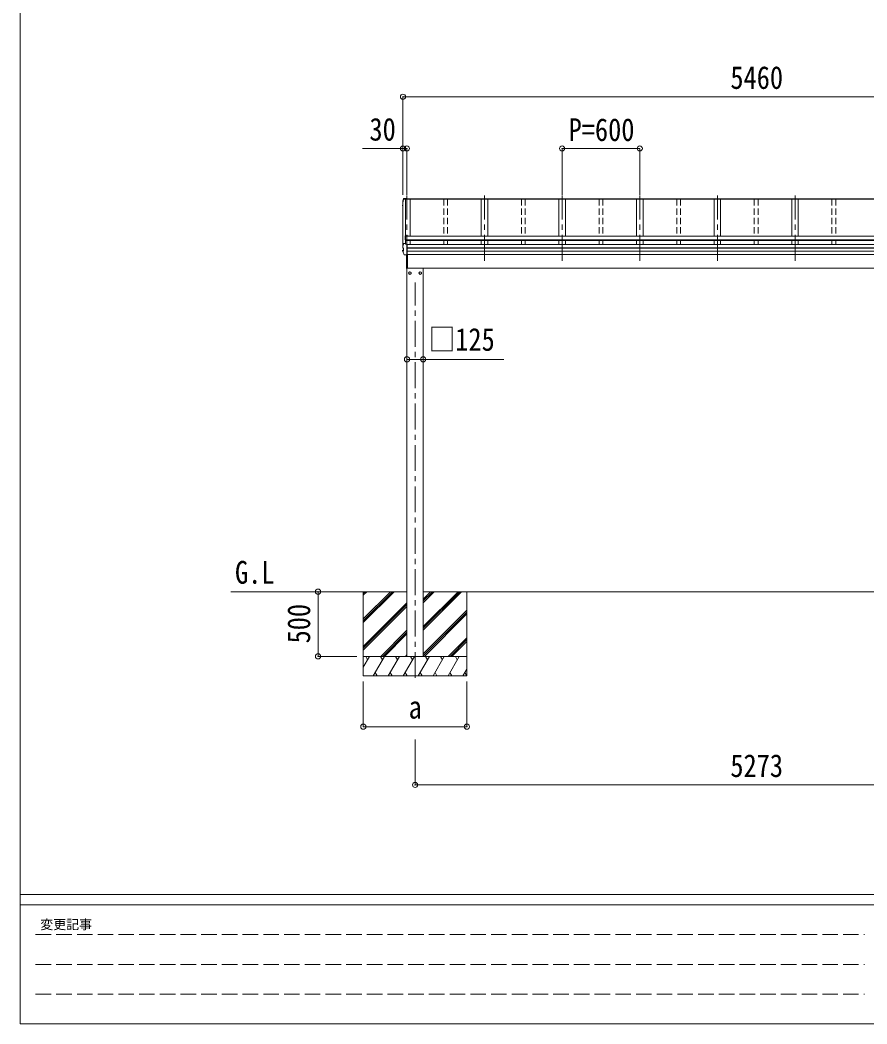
# Model space of a CAD drawing. Units: millimetres at full size, sheet at 1:40. Extents: x -11243 to 11243, y -7760 to 7760.
# Drawn here: x -11243 to -4699, y -7760 to 0 of the extents above; entities that cross this region are included whole.
import ezdxf
from ezdxf.enums import TextEntityAlignment as Align

# ---------------------------------------------------------------- set-up
doc = ezdxf.new("R2010")
doc.units = ezdxf.units.MM
doc.header["$LTSCALE"] = 40
doc.header["$PDMODE"] = 32
doc.header["$PDSIZE"] = 40
for name, pattern in [('CHAIN1', [8, 5, -1, 1, -1]), ('DASHED1', [1.8, 1.2, -0.6]), ('DASHED3', [4, 3, -1])]:
    doc.linetypes.add(name, pattern=pattern)
for name, color, linetype, lineweight in [('0-3_ELV2', 7, 'Continuous', 9), ('0-6_OTH_LINE', 6, 'Continuous', 9), ('F-0_240', 7, 'Continuous', 9)]:
    doc.layers.add(name, color=color, linetype=linetype, lineweight=lineweight)
doc.styles.add('ＭＳ ゴシック', font='')
doc.styles.get('ＭＳ ゴシック').set_extended_font_data('MS Gothic')

msp = doc.modelspace()

# ---------------------------------------------------------------- linework, layer by layer
at = {"layer": '0-3_ELV2', "color": 6}
for p, q in [((-8283.82, -592.75), (-8283.82, -1351.75)), ((-8283.82, -992.75), (-8597.16, -992.75)), ((-8283.82, -992.75), (-8283.82, -1351.75)), ((-8253.82, -992.75), (-8253.82, -1351.75)), ((-6453.82, -992.75), (-7053.82, -992.75)), ((-7053.82, -992.75), (-7053.82, -1351.75)), ((-6453.82, -992.75), (-6453.82, -1351.75)), ((-8127.82, -2622.58), (-8252.82, -2622.58)), ((-8127.82, -2622.58), (-7504.35, -2622.58)), ((-8940.32, -4418.59), (-8641.32, -4418.59)), ((-8940.32, -4918.59), (-8641.32, -4918.59)), ((-8590.32, -5462.13), (-8590.32, -5113.13)), ((-8190.32, -5912.13), (-8190.32, -5562.13))]:
    msp.add_line(p, q, dxfattribs=at)
at = {"layer": '0-3_ELV2', "color": 4}
for p, q in [((-8278.68, -1380.95), (-8278.56, -1380.65)), ((-8278.56, -1380.65), (-8278.39, -1380.39)), ((-8278.39, -1380.39), (-8278.17, -1380.16)), ((-8278.17, -1380.16), (-8277.92, -1379.98)), ((-8277.92, -1379.98), (-8277.64, -1379.85)), ((-8277.64, -1379.85), (-8277.37, -1379.77)), ((-8277.37, -1379.77), (-8277.14, -1379.73)), ((-8228.82, -1384.94), (-8277.26, -1384.94)), ((-8277.14, -1379.73), (-8276.91, -1379.71)), ((-8276.91, -1379.71), (-8276.65, -1379.69)), ((-8276.65, -1379.69), (-8276.37, -1379.68)), ((-8276.37, -1379.68), (-8276.06, -1379.67)), ((-8276.06, -1379.67), (-8275.74, -1379.67)), ((-8275.82, -1379.67), (-8275.82, -1379.67)), ((-8275.82, -1379.68), (-8275.82, -1379.67)), ((-8275.82, -1379.67), (-8250.82, -1379.67)), ((-8250.82, -1382.2), (-8265.02, -1382.2)), ((-8264.79, -1384.79), (-8264.79, -1384.44)), ((-8264.72, -1384.94), (-8264.72, -1728.27)), ((-8253.82, -1384.69), (-8264.64, -1384.69)), ((-8264.12, -1384.94), (-8264.12, -1732.22)), ((-8253.82, -1383.7), (-8253.82, -1384.7)), ((-8250.82, -1383.7), (-8253.82, -1383.7)), ((-2853.82, -1384.03), (-8253.82, -1384.03)), ((-2853.82, -1384.93), (-8253.82, -1384.93)), ((-8250.82, -1384.03), (-8250.82, -1379.67)), ((-2856.82, -1381.75), (-8250.82, -1381.75)), ((-8228.82, -1384.85), (-8228.82, -1669.11)), ((-7678.82, -1384.85), (-7678.82, -1669.11)), ((-7628.82, -1384.85), (-7628.82, -1669.11)), ((-7078.77, -1384.85), (-7078.77, -1669.11)), ((-7028.77, -1384.85), (-7028.77, -1669.11)), ((-6478.82, -1384.85), (-6478.82, -1669.11)), ((-6428.82, -1384.85), (-6428.82, -1669.11)), ((-5878.82, -1384.85), (-5878.82, -1669.11)), ((-5828.82, -1384.85), (-5828.82, -1669.11)), ((-5278.82, -1384.85), (-5278.82, -1669.11)), ((-5228.82, -1384.85), (-5228.82, -1669.11)), ((-8286.24, -1436.64), (-8286.24, -1432.57)), ((-8284.74, -1440.6), (-8286.15, -1437.11)), ((-8286.13, -1407.5), (-8286.14, -1407.55)), ((-8286.14, -1411.6), (-8286.14, -1407.55)), ((-8286.1, -1407.24), (-8286.13, -1407.5)), ((-8283.82, -1435.1), (-8285.19, -1435.36)), ((-8285.08, -1412.88), (-8283.82, -1413.12)), ((-8283.82, -1442.84), (-8284.74, -1440.6)), ((-8284.66, -1431.11), (-8284.65, -1431.11)), ((-8283.82, -1436.62), (-8284.66, -1436.79)), ((-8283.82, -1431.01), (-8284.65, -1431.11)), ((-8283.82, -1411.6), (-8284.59, -1411.45)), ((-8283.82, -1411.25), (-8284.51, -1411.12)), ((-8283.82, -1408.3), (-8283.82, -1745.08)), ((-8265.92, -1669.08), (-8265.92, -1698.54)), ((-8263.92, -1698.54), (-8265.92, -1698.54)), ((-8243.92, -1667.08), (-8263.92, -1667.08)), ((-8243.92, -1668.61), (-8263.92, -1668.61)), ((-8263.92, -1703.13), (-8263.92, -1668.61)), ((-2843.72, -1669.24), (-8263.92, -1669.24)), ((-2843.72, -1698.27), (-8263.92, -1698.27)), ((-2843.72, -1700.02), (-8263.92, -1700.02)), ((-2843.72, -1703.13), (-8263.92, -1703.13)), ((-8243.92, -1667.08), (-8243.92, -1669.24)), ((-8228.82, -1701.09), (-8228.82, -1734.76)), ((-7678.82, -1703.13), (-7678.82, -1734.76)), ((-7628.82, -1703.13), (-7628.82, -1734.76)), ((-7078.77, -1703.13), (-7078.77, -1734.76)), ((-7028.77, -1703.13), (-7028.77, -1734.76)), ((-6478.82, -1703.13), (-6478.82, -1734.76)), ((-6428.82, -1703.13), (-6428.82, -1734.76)), ((-5878.82, -1703.13), (-5878.82, -1734.76)), ((-5828.82, -1703.13), (-5828.82, -1734.76)), ((-5278.82, -1703.13), (-5278.82, -1734.76)), ((-5228.82, -1703.13), (-5228.82, -1734.76)), ((-8286.24, -1786.69), (-8286.24, -1779.3)), ((-8286.13, -1754.21), (-8286.14, -1754.26)), ((-8286.14, -1761.65), (-8286.14, -1754.26)), ((-8286.1, -1753.95), (-8286.13, -1754.21)), ((-8286.13, -1761.6), (-8286.1, -1761.34)), ((-8286.13, -1761.69), (-8286.13, -1761.6)), ((-8286.07, -1762.07), (-8286.12, -1761.69)), ((-8285.89, -1762.42), (-8286.07, -1762.07)), ((-8285.62, -1762.69), (-8285.89, -1762.42)), ((-8285.35, -1762.86), (-8285.62, -1762.69)), ((-8285.11, -1762.96), (-8285.35, -1762.86)), ((-8285.31, -1761.77), (-8285.26, -1761.45)), ((-8285.3, -1762.1), (-8285.31, -1761.77)), ((-8285.23, -1762.41), (-8285.3, -1762.1)), ((-8285.11, -1762.68), (-8285.23, -1762.41)), ((-8285.19, -1778.02), (-8279.23, -1776.87)), ((-8284.94, -1762.9), (-8285.11, -1762.68)), ((-8284.87, -1763.03), (-8285.11, -1762.96)), ((-8284.74, -1763.05), (-8284.94, -1762.9)), ((-8284.59, -1763.11), (-8284.87, -1763.03)), ((-8284.51, -1763.12), (-8284.74, -1763.05)), ((-8284.65, -1785.41), (-8278.25, -1783.71)), ((-8278.25, -1763.89), (-8284.51, -1763.12)), ((-8284.51, -1763.12), (-8284.51, -1763.12)), ((-8278.84, -1763.91), (-8278.87, -1763.82)), ((-8278.82, -1764.03), (-8278.84, -1763.91)), ((-8278.82, -1764.03), (-8278.82, -1783.24)), ((-8278.25, -1763.89), (-8278.17, -1763.92)), ((-8278.25, -1763.89), (-8278.25, -1763.89)), ((-8278.25, -1783.71), (-8278.17, -1783.67)), ((-8278.25, -1783.71), (-8278.25, -1783.71)), ((-8278.17, -1763.92), (-8278.1, -1763.97)), ((-8278.17, -1783.67), (-8278.1, -1783.61)), ((-8278.1, -1763.97), (-8278.03, -1764.05)), ((-8278.1, -1783.61), (-8278.03, -1783.53)), ((-8278.03, -1764.05), (-8277.99, -1764.14)), ((-8278.03, -1783.53), (-8277.99, -1783.43)), ((-8277.99, -1764.14), (-8277.96, -1764.25)), ((-8277.99, -1783.43), (-8277.96, -1783.31)), ((-8277.96, -1764.25), (-8277.95, -1764.37)), ((-8277.96, -1783.31), (-8277.95, -1783.19)), ((-8277.07, -1725.95), (-8265.02, -1725.95)), ((-8264.79, -1727.45), (-8265.02, -1725.95)), ((-8265.02, -1732.58), (-8265.02, -1725.95)), ((-8250.82, -1732.58), (-8265.02, -1732.58)), ((-8264.79, -1727.45), (-8264.79, -1727.79)), ((-8264.07, -1732.58), (-8264.79, -1727.79)), ((-8264.64, -1732.58), (-8264.64, -1728.9)), ((-8264.08, -1732.58), (-8264.64, -1728.9)), ((-8250.82, -1814.99), (-8250.82, -1732.58)), ((-2856.82, -1734.76), (-8250.82, -1734.76)), ((-2856.82, -1761.28), (-8250.82, -1761.28)), ((-2856.82, -1762.17), (-8250.82, -1762.17)), ((-8286.24, -1786.85), (-8286.24, -1786.67)), ((-8286.2, -1787.03), (-8286.24, -1786.85)), ((-8286.13, -1787.19), (-8286.2, -1787.03)), ((-8286.15, -1787.17), (-8283.29, -1793.99)), ((-8285.46, -1786.7), (-8285.41, -1786.34)), ((-8285.43, -1787.06), (-8285.46, -1786.7)), ((-8285.34, -1787.39), (-8285.43, -1787.06)), ((-8285.41, -1786.34), (-8285.3, -1786.01)), ((-8285.3, -1786.01), (-8285.12, -1785.73)), ((-8285.12, -1785.73), (-8284.9, -1785.52)), ((-8284.9, -1785.52), (-8284.66, -1785.41)), ((-8284.65, -1785.41), (-8284.66, -1785.41)), ((-8283.29, -1793.99), (-8280.34, -1800.72)), ((-8280.34, -1800.72), (-8277.31, -1807.37)), ((-8277.31, -1807.37), (-8274.18, -1813.93)), ((-8274.02, -1814.22), (-8274.2, -1813.88)), ((-8273.76, -1814.5), (-8274.02, -1814.22)), ((-8273.45, -1814.71), (-8273.76, -1814.5)), ((-8273.12, -1814.85), (-8273.45, -1814.71)), ((-8272.81, -1814.93), (-8273.12, -1814.85)), ((-8272.53, -1814.96), (-8272.81, -1814.93)), ((-8272.22, -1814.98), (-8272.53, -1814.96)), ((-8271.87, -1814.99), (-8272.22, -1814.98)), ((-8271.49, -1814.99), (-8271.87, -1814.99)), ((-8250.82, -1814.99), (-8271.47, -1814.99)), ((-8255.82, -1919.19), (-8255.82, -1814.99)), ((-8255.32, -1919.58), (-8255.32, -1814.99)), ((-2856.82, -1785.39), (-8250.82, -1785.39)), ((-2856.82, -1787.32), (-8250.82, -1787.32)), ((-2856.82, -1812.35), (-8250.82, -1812.35)), ((-8248.82, -1812.35), (-8248.82, -1917.19)), ((-8255.32, -1919.59), (-8255.33, -1919.65)), ((-8255.33, -1919.65), (-8255.33, -1919.68)), ((-8255.33, -1919.68), (-8255.33, -1919.68)), ((-8255.33, -1919.69), (-8255.32, -1919.69)), ((-8255.32, -1919.58), (-8255.32, -1919.59)), ((-8255.32, -1919.69), (-8253.82, -1919.69)), ((-8253.82, -1919.69), (-8253.82, -1917.19)), ((-8253.82, -1917.19), (-8248.82, -1917.19)), ((-2973.12, -1918.59), (-8253.82, -1918.59)), ((-8252.82, -1918.59), (-8252.82, -4918.59)), ((-8127.82, -4918.59), (-8127.82, -1918.59)), ((-8230.32, -1945.77), (-8238.82, -1950.68)), ((-8238.82, -1950.68), (-8238.82, -1960.49)), ((-8238.82, -1960.49), (-8230.32, -1965.4)), ((-8221.82, -1950.68), (-8230.32, -1945.77)), ((-8230.32, -1965.4), (-8221.82, -1960.49)), ((-8221.73, -1955.34), (-8221.83, -1955.34)), ((-8221.73, -1955.84), (-8221.83, -1955.84)), ((-8221.82, -1960.49), (-8221.82, -1950.68)), ((-8158.92, -1955.34), (-8158.82, -1955.34)), ((-8158.92, -1955.84), (-8158.82, -1955.84)), ((-8158.82, -1950.68), (-8150.32, -1945.77)), ((-8158.82, -1960.49), (-8158.82, -1950.68)), ((-8150.32, -1965.4), (-8158.82, -1960.49)), ((-8150.32, -1945.77), (-8141.82, -1950.68)), ((-8141.82, -1960.49), (-8150.32, -1965.4)), ((-8141.82, -1950.68), (-8141.82, -1960.49))]:
    msp.add_line(p, q, dxfattribs=at)
at = {"layer": '0-3_ELV2', "color": 5, "linetype": 'CHAIN1'}
for p, q in [((-8253.77, -1860.59), (-8253.77, -1356.41)), ((-7653.82, -1860.59), (-7653.82, -1356.41)), ((-7053.82, -1860.59), (-7053.82, -1356.41)), ((-6453.82, -1860.59), (-6453.82, -1356.41)), ((-5853.82, -1860.59), (-5853.82, -1356.41)), ((-5253.82, -1860.59), (-5253.82, -1356.41)), ((-8190.32, -5085.11), (-8190.32, -2028.02))]:
    msp.add_line(p, q, dxfattribs=at)
at = {"layer": '0-3_ELV2', "color": 4, "linetype": 'DASHED1'}
for p, q in [((-7968.82, -1384.85), (-7968.82, -1669.24)), ((-7938.82, -1384.85), (-7938.82, -1669.24)), ((-7368.82, -1384.85), (-7368.82, -1669.24)), ((-7338.82, -1384.85), (-7338.82, -1669.24)), ((-6768.82, -1384.85), (-6768.82, -1669.24)), ((-6738.82, -1384.85), (-6738.82, -1669.24)), ((-6168.82, -1384.85), (-6168.82, -1669.24)), ((-6138.82, -1384.85), (-6138.82, -1669.24)), ((-5568.82, -1384.85), (-5568.82, -1669.24)), ((-5538.82, -1384.85), (-5538.82, -1669.24)), ((-4968.82, -1384.85), (-4968.82, -1669.24)), ((-4938.82, -1384.85), (-4938.82, -1669.24)), ((-7968.82, -1703.13), (-7968.82, -1734.76)), ((-7938.82, -1703.13), (-7938.82, -1734.76)), ((-7368.82, -1703.13), (-7368.82, -1734.76)), ((-7338.82, -1703.13), (-7338.82, -1734.76)), ((-6768.82, -1703.13), (-6768.82, -1734.76)), ((-6738.82, -1703.13), (-6738.82, -1734.76)), ((-6168.82, -1703.13), (-6168.82, -1734.76)), ((-6138.82, -1703.13), (-6138.82, -1734.76)), ((-5568.82, -1703.13), (-5568.82, -1734.76)), ((-5538.82, -1703.13), (-5538.82, -1734.76)), ((-4968.82, -1703.13), (-4968.82, -1734.76)), ((-4938.82, -1703.13), (-4938.82, -1734.76))]:
    msp.add_line(p, q, dxfattribs=at)
at = {"layer": '0-3_ELV2'}
for p, q in [((-8252.82, -4418.59), (-9613.93, -4418.59)), ((-8590.32, -4431.82), (-8577.08, -4418.59)), ((-8590.32, -4445.97), (-8562.94, -4418.59)), ((-8590.32, -4658.1), (-8350.81, -4418.59)), ((-8590.32, -4643.96), (-8364.95, -4418.59)), ((-8590.32, -4629.81), (-8379.09, -4418.59)), ((-8590.32, -4418.59), (-8590.32, -5068.58)), ((-8127.82, -4475.68), (-8070.72, -4418.59)), ((-8127.82, -4489.82), (-8056.58, -4418.59)), ((-8127.82, -4503.97), (-8042.44, -4418.59)), ((-8127.82, -4701.95), (-7844.45, -4418.59)), ((-8127.82, -4687.81), (-7858.59, -4418.59)), ((-8127.82, -4716.1), (-7830.31, -4418.59)), ((-2979.82, -4418.59), (-8127.82, -4418.59)), ((-7790.32, -4418.59), (-7790.32, -5068.58)), ((-8590.32, -4841.94), (-8252.82, -4504.45)), ((-8590.32, -4856.09), (-8252.82, -4518.59)), ((-8590.32, -4870.23), (-8252.82, -4532.73)), ((-8127.82, -4899.94), (-7790.32, -4562.45)), ((-8127.82, -4914.09), (-7790.32, -4576.59)), ((-8118.18, -4918.59), (-7790.32, -4590.73)), ((-8454.83, -4918.59), (-8252.82, -4716.58)), ((-8440.69, -4918.59), (-8252.82, -4730.72)), ((-8426.55, -4918.59), (-8252.82, -4744.86)), ((-7934.33, -4918.59), (-7790.32, -4774.58)), ((-7920.19, -4918.59), (-7790.32, -4788.72)), ((-7906.05, -4918.59), (-7790.32, -4802.86)), ((-8590.32, -5002.42), (-8541.92, -4918.58)), ((-7790.32, -4918.59), (-8590.32, -4918.59)), ((-8556.92, -4944.57), (-8571.92, -4918.58)), ((-8513.06, -5068.58), (-8426.45, -4918.58)), ((-8441.45, -4944.57), (-8456.46, -4918.59)), ((-8397.59, -5068.58), (-8310.98, -4918.59)), ((-8325.98, -4944.57), (-8340.98, -4918.58)), ((-8282.12, -5068.58), (-8195.51, -4918.59)), ((-8264.41, -4918.59), (-8252.82, -4906.99)), ((-8210.51, -4944.57), (-8225.51, -4918.58)), ((-8166.65, -5068.58), (-8080.04, -4918.59)), ((-8095.04, -4944.57), (-8110.04, -4918.58)), ((-8051.17, -5068.58), (-7964.57, -4918.59)), ((-7994.57, -4918.59), (-7979.57, -4944.57)), ((-7935.7, -5068.58), (-7849.1, -4918.59)), ((-7864.1, -4944.57), (-7879.1, -4918.58)), ((-8498.06, -5042.61), (-8483.06, -5068.58)), ((-8382.59, -5042.6), (-8367.59, -5068.58)), ((-8267.12, -5042.6), (-8252.12, -5068.58)), ((-8151.65, -5042.61), (-8136.65, -5068.58)), ((-8036.18, -5042.61), (-8021.18, -5068.58)), ((-7920.71, -5042.61), (-7905.71, -5068.58)), ((-7820.23, -5068.58), (-7790.32, -5016.77)), ((-7805.24, -5042.61), (-7790.32, -5068.44)), ((-8590.32, -5068.58), (-7790.32, -5068.58))]:
    msp.add_line(p, q, dxfattribs=at)
at = {"layer": '0-3_ELV2', "color": 4}
for points in [[(-8286.1, -1407.24), (-8283.78, -1398.39), (-8281.32, -1389.62), (-8278.69, -1380.96)], [(-8277.07, -1383.29), (-8265.02, -1383.29), (-8264.79, -1384.79), (-8277.21, -1384.79)], [(-8265.02, -1383.29), (-8265.02, -1382.2), (-8264.64, -1384.69)]]:
    msp.add_lwpolyline(points, dxfattribs=at)
at = {"layer": '0-3_ELV2', "color": 6}
msp.add_lwpolyline([(-8590.32, -5462.13), (-7790.32, -5462.13), (-7790.32, -5113.13)], dxfattribs=at)
at = {"layer": '0-3_ELV2', "color": 4}
for centre, radius in [((-8230.32, -1955.59), 10), ((-8230.32, -1955.59), 8.5), ((-8150.32, -1955.59), 10), ((-8150.32, -1955.59), 8.5)]:
    msp.add_circle(centre, radius, dxfattribs=at)
for centre, radius, start, end in [((-7800.82, -1530.95), 499.82, 162.96047, 166.14879), ((-7800.81, -1530.95), 498.32, 162.94349, 166.12469), ((-8277.07, -1384.99), 1.7, 89.95676, 162.90929), ((-8284.94, -1432.57), 1.3, 100.9005, 179.9623), ((-8284.94, -1436.64), 1.3, 100.8868, 201.66215), ((-8284.84, -1411.6), 1.3, 166.2046, 259.10358), ((-7821.49, -1252.07), 498.64, 201.74241, 202.00165), ((-7821.49, -1251.72), 498.64, 201.78246, 202.00165), ((-8263.92, -1669.08), 2, 90, 180), ((-8284.94, -1779.3), 1.3, 100.9005, 179.9623), ((-7800.82, -1873.61), 499.82, 162.96047, 166.14879), ((-8279.32, -1776.38), 0.499, 280.91518, 359.94761), ((-8277.07, -1727.65), 1.7, 89.95676, 162.90929), ((-8255.32, -1919.19), 0.5, 180, 269.5), ((-8243.17, -1904.52), 12.15, 179.0404, 180.9596), ((-8230.32, -1955.59), 8.6, 171.25399, 188.74601), ((-8230.32, -1955.59), 8.6, 111.25399, 128.74601), ((-8230.32, -1955.59), 8.6, 231.25399, 248.74601), ((-8230.32, -1955.59), 8.6, 51.25399, 68.74601), ((-8230.32, -1955.59), 8.6, 291.25399, 308.74601), ((-8230.32, -1955.59), 8.6, 1.66581, 8.74601), ((-8230.32, -1955.59), 8.6, 351.25399, 358.33419), ((-8150.32, -1955.59), 8.6, 171.25399, 178.33419), ((-8150.32, -1955.59), 8.6, 181.66581, 188.74601), ((-8150.32, -1955.59), 8.6, 111.25399, 128.74601), ((-8150.32, -1955.59), 8.6, 231.25399, 248.74601), ((-8150.32, -1955.59), 8.6, 51.25399, 68.74601), ((-8150.32, -1955.59), 8.6, 291.25399, 308.74601), ((-8150.32, -1955.59), 8.6, 351.25399, 8.74601)]:
    msp.add_arc(centre, radius, start, end, dxfattribs=at)
at = {"layer": '0-3_ELV2', "color": 6}
for p in [(-8283.82, -592.75), (-8283.82, -992.75), (-8253.82, -992.75), (-7053.82, -992.75), (-6453.82, -992.75), (-8252.82, -2622.58), (-8127.82, -2622.58), (-8940.32, -4418.59), (-8940.32, -4918.59), (-8590.32, -5462.13), (-7790.32, -5462.13), (-8190.32, -5912.13)]:
    msp.add_point(p, dxfattribs=at)
at = {"layer": '0-6_OTH_LINE'}
for p, q in [((-8283.82, -592.75), (-2823.82, -592.75)), ((-8253.82, -992.75), (-8283.82, -992.75)), ((-8940.32, -4918.59), (-8940.32, -4418.59)), ((-8190.32, -5912.13), (-2917.32, -5912.13))]:
    msp.add_line(p, q, dxfattribs=at)
at = {"layer": 'F-0_240', "color": 5}
for p, q in [((-11242.74, 7760), (-11242.74, -7760)), ((-11242.74, -6760), (10677.26, -6760)), ((-11242.74, -6840), (7121.58, -6840)), ((-11242.74, -7760), (10677.26, -7760))]:
    msp.add_line(p, q, dxfattribs=at)
at = {"layer": 'F-0_240', "color": 4, "linetype": 'DASHED3'}
for p, q in [((-11122.75, -7070), (-4718.42, -7070)), ((-11122.75, -7300), (-4718.42, -7300)), ((-11122.75, -7530), (-4718.42, -7530))]:
    msp.add_line(p, q, dxfattribs=at)

# ---------------------------------------------------------------- texts
at = {"layer": '0-3_ELV2', "style": 'ＭＳ ゴシック', "width": 0.85}
for s, p in [('5460', (-5753.82, -584.75)), ('30', (-8542.98, -984.66)), ('P=600', (-7003.82, -987.75)), ('□125', (-8083.9, -2609.2)), ('G.L', (-9581.8, -4409.73)), ('a', (-8240.32, -5452.13)), ('5273', (-5753.82, -5904.13))]:
    msp.add_text(s, height=176, dxfattribs=at).set_placement(p, align=Align.BOTTOM_LEFT)
msp.add_text('500', height=176, rotation=90, dxfattribs=at).set_placement((-8948.32, -4818.59), align=Align.BOTTOM_LEFT)
at = {"layer": 'F-0_240', "style": 'ＭＳ ゴシック'}
msp.add_text('変更記事', height=73.31, dxfattribs=at).set_placement((-11086.44, -7050), align=Align.BOTTOM_LEFT)

doc.saveas('drawing.dxf')
